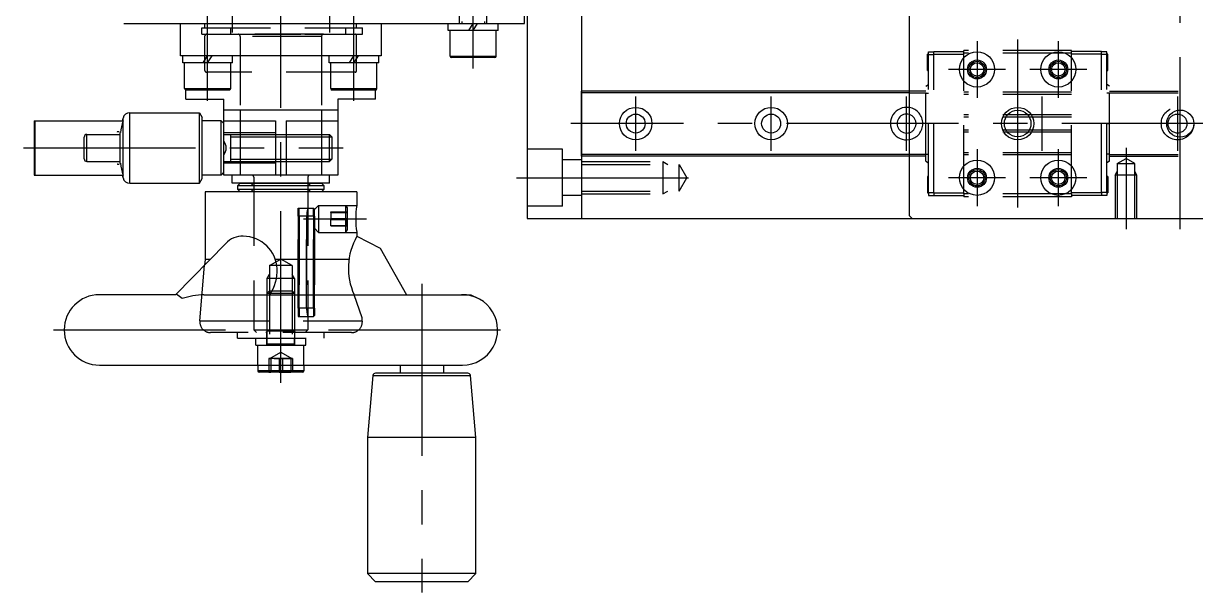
# Model space of a CAD drawing. Extents: x -106 to 482, y -54 to 311.
# Drawn here: x 156.9 to 373.2, y 89.5 to 194.6 of the extents above; entities that cross this region are included whole.
import ezdxf

# ---------------------------------------------------------------- set-up
doc = ezdxf.new("R2010")
doc.units = 0
doc.linetypes.add('CENTER', pattern=[50.8, 31.75, -6.35, 6.35, -6.35])
doc.linetypes.add('DASHED', pattern=[19.05, 12.7, -6.35])
doc.layers.get('0').update_dxf_attribs({"linetype": 'CONTINUOUS'})
doc.layers.add('CENTER', color=1, linetype='CENTER')

msp = doc.modelspace()

# ---------------------------------------------------------------- linework, layer by layer
at = {"color": 7, "linetype": 'CONTINUOUS'}
for p, q in [((249.89, 308.56), (249.89, 158.56)), ((259.89, 308.56), (259.89, 158.56)), ((320.39, 308.06), (320.39, 159.06)), ((249.39, 194.56), (249.39, 203.56)), ((175.39, 194.56), (249.39, 194.56)), ((185.89, 188.56), (185.89, 194.56)), ((222.89, 194.56), (222.89, 188.56)), ((235.29, 193.26), (235.29, 194.56)), ((244.49, 193.26), (235.29, 193.26)), ((235.64, 188.51), (235.64, 193.26)), ((239.08, 193.26), (239.89, 194.56)), ((239.89, 193.26), (240.7, 194.56)), ((244.14, 188.51), (244.14, 193.26)), ((244.49, 193.26), (244.49, 194.56)), ((222.89, 188.56), (185.89, 188.56)), ((186.29, 187.26), (186.29, 188.56)), ((190.08, 187.26), (190.89, 188.56)), ((190.89, 187.26), (191.7, 188.56)), ((195.47, 187.26), (195.47, 188.56)), ((213.29, 187.26), (213.29, 188.56)), ((217.08, 187.26), (217.89, 188.56)), ((217.89, 187.26), (218.7, 188.56)), ((222.47, 187.26), (222.47, 188.56)), ((235.64, 188.51), (239.89, 188.51)), ((239.89, 188.26), (235.89, 188.26)), ((239.89, 188.51), (244.14, 188.51)), ((243.89, 188.26), (239.89, 188.26)), ((195.47, 187.26), (186.29, 187.26)), ((186.64, 182.51), (186.64, 187.26)), ((195.14, 182.51), (195.14, 187.26)), ((222.47, 187.26), (213.29, 187.26)), ((213.64, 182.51), (213.64, 187.26)), ((222.14, 182.51), (222.14, 187.26)), ((186.64, 182.51), (195.14, 182.51)), ((194.89, 182.26), (186.89, 182.26)), ((186.89, 180.56), (186.89, 182.26)), ((213.64, 182.51), (222.14, 182.51)), ((221.89, 182.26), (213.89, 182.26)), ((221.89, 180.56), (221.89, 182.26)), ((320.39, 182.06), (259.89, 182.06)), ((259.89, 170.06), (259.89, 182.06)), ((320.39, 181.76), (259.89, 181.76)), ((186.89, 180.56), (193.89, 180.56)), ((193.89, 178.56), (193.89, 180.56)), ((221.89, 180.56), (214.89, 180.56)), ((214.89, 180.56), (214.89, 178.56)), ((176.53, 165.06), (176.53, 178.06)), ((176.53, 178.06), (189.39, 178.06)), ((189.39, 165.06), (189.39, 178.06)), ((189.39, 178.06), (189.89, 177.19)), ((214.89, 178.56), (193.89, 178.56)), ((193.89, 176.56), (193.89, 178.56)), ((196.89, 178.56), (196.89, 176.56)), ((211.89, 178.56), (211.89, 176.56)), ((214.89, 178.56), (214.89, 176.56)), ((158.89, 176.56), (158.89, 166.56)), ((158.89, 176.56), (159.01, 176.56)), ((159.01, 176.56), (175.27, 176.56)), ((159.01, 176.56), (159.01, 166.56)), ((175.27, 166.03), (175.27, 177.08)), ((189.89, 165.92), (189.89, 177.19)), ((193.39, 176.56), (189.89, 176.56)), ((193.39, 176.56), (193.89, 176.06)), ((193.39, 166.56), (193.39, 176.56)), ((193.89, 176.56), (203.39, 176.56)), ((193.89, 175.3), (193.89, 176.56)), ((193.89, 167.81), (193.89, 175.3)), ((203.39, 176.56), (203.39, 166.56)), ((205.39, 176.56), (205.39, 166.56)), ((205.39, 176.56), (214.89, 176.56)), ((214.89, 176.56), (214.89, 166.56)), ((168.09, 169.56), (168.09, 173.56)), ((168.59, 174.06), (174.77, 174.06)), ((168.59, 169.06), (168.59, 174.06)), ((174.77, 168.72), (174.77, 174.39)), ((203.39, 174.06), (205.39, 174.06)), ((168.59, 169.06), (174.77, 169.06)), ((203.39, 169.06), (205.39, 169.06)), ((320.39, 170.36), (259.89, 170.36)), ((320.39, 170.06), (259.89, 170.06)), ((193.39, 166.56), (193.89, 167.06)), ((193.89, 166.56), (193.89, 167.81)), ((158.89, 166.56), (159.01, 166.56)), ((159.01, 166.56), (175.27, 166.56)), ((176.53, 165.06), (189.39, 165.06)), ((189.39, 165.06), (189.89, 165.92)), ((193.39, 166.56), (189.89, 166.56)), ((203.39, 166.56), (193.89, 166.56)), ((195.39, 165.06), (195.39, 166.56)), ((213.39, 165.06), (195.39, 165.06)), ((196.39, 164.56), (196.89, 165.06)), ((212.39, 164.56), (196.39, 164.56)), ((196.39, 164.56), (196.39, 163.96)), ((196.89, 165.06), (211.89, 165.06)), ((205.39, 166.56), (203.39, 166.56)), ((214.89, 166.56), (205.39, 166.56)), ((212.39, 164.56), (211.89, 165.06)), ((212.39, 163.96), (212.39, 164.56)), ((213.39, 165.06), (213.39, 166.56)), ((190.41, 163.46), (190.41, 150.96)), ((218.41, 163.46), (190.41, 163.46)), ((196.39, 163.96), (212.39, 163.96)), ((196.39, 163.96), (196.89, 163.46)), ((211.89, 163.46), (196.93, 163.46)), ((209.94, 163.46), (198.84, 163.46)), ((212.39, 163.96), (211.89, 163.46)), ((218.41, 163.46), (218.41, 160.94)), ((249.89, 158.56), (479.89, 158.56)), ((320.39, 159.06), (320.89, 158.56)), ((218.41, 155.98), (218.41, 155.25)), ((194.26, 153.93), (184.94, 144.46)), ((218.41, 155.25), (222.74, 153.04)), ((222.74, 153.04), (227.58, 144.46)), ((190.41, 150.96), (190.32, 149.92)), ((191.34, 150.96), (190.41, 150.96)), ((216.97, 150.96), (203.41, 150.96)), ((184.94, 144.46), (170.91, 144.46)), ((190.2, 144.46), (239.48, 144.46)), ((239.48, 144.46), (240.88, 143.74)), ((170.91, 131.46), (237.91, 131.46)), ((200.16, 131.46), (200.16, 130.41)), ((200.16, 130.41), (208.66, 130.41)), ((208.41, 130.16), (200.41, 130.16)), ((208.66, 131.46), (208.66, 130.41)), ((238.93, 129.96), (221.85, 129.96)), ((226.39, 131.46), (226.39, 129.98)), ((234.39, 131.43), (234.39, 129.96)), ((221.39, 129.54), (220.39, 118.12)), ((239.39, 129.5), (221.38, 129.5)), ((240.39, 118.12), (239.39, 129.54)), ((220.39, 118.12), (220.39, 92.96)), ((240.39, 118.12), (220.39, 118.12)), ((240.39, 92.96), (240.39, 118.12)), ((240.39, 92.96), (220.39, 92.96)), ((220.39, 92.96), (221.89, 91.46)), ((238.89, 91.46), (221.89, 91.46)), ((238.89, 91.46), (240.39, 92.96))]:
    msp.add_line(p, q, dxfattribs=at)
at = {"color": 3, "linetype": 'DASHED'}
for p, q in [((237.82, 213.96), (237.82, 194.56)), ((241.96, 213.96), (241.96, 194.56)), ((237.39, 194.56), (237.39, 211.56)), ((242.39, 194.56), (242.39, 211.56)), ((195.39, 205.56), (195.39, 192.56)), ((213.39, 205.56), (213.39, 192.56)), ((189.8, 192.56), (189.8, 193.76)), ((189.8, 193.76), (219.44, 193.76)), ((189.8, 192.56), (219.44, 192.56)), ((190.39, 193.76), (190.39, 194.56)), ((195.19, 192.56), (195.19, 193.76)), ((195.39, 192.56), (213.34, 192.56)), ((212.29, 192.56), (196.54, 192.56)), ((216.4, 192.56), (216.4, 193.76)), ((218.39, 193.76), (218.39, 194.56)), ((219.44, 192.56), (219.44, 193.76)), ((190.39, 185.86), (190.39, 192.26)), ((196.89, 192.16), (196.89, 178.56)), ((211.89, 192.16), (196.93, 192.16)), ((211.89, 192.16), (211.89, 178.56)), ((218.39, 185.86), (218.39, 192.26)), ((323.74, 185.86), (323.74, 188.86)), ((323.94, 188.86), (323.74, 188.86)), ((323.94, 188.81), (323.94, 189.31)), ((323.94, 189.31), (324.94, 189.31)), ((323.94, 163.31), (323.94, 188.81)), ((323.94, 188.81), (324.94, 188.81)), ((324.94, 189.36), (330.44, 189.36)), ((324.94, 188.86), (324.94, 189.36)), ((324.94, 163.26), (324.94, 188.86)), ((324.94, 188.86), (330.44, 188.86)), ((350.34, 189.56), (330.44, 189.56)), ((330.44, 189.06), (330.44, 189.56)), ((350.34, 189.06), (330.44, 189.06)), ((330.44, 163.06), (330.44, 189.06)), ((350.34, 189.06), (350.34, 189.56)), ((355.84, 189.36), (350.34, 189.36)), ((350.34, 163.06), (350.34, 189.06)), ((355.84, 188.86), (350.34, 188.86)), ((355.84, 188.86), (355.84, 189.36)), ((356.84, 189.31), (355.84, 189.31)), ((355.84, 163.26), (355.84, 188.86)), ((356.84, 188.81), (355.84, 188.81)), ((356.84, 188.81), (356.84, 189.31)), ((357.04, 188.86), (356.84, 188.86)), ((356.84, 163.31), (356.84, 188.81)), ((357.04, 185.86), (357.04, 188.86)), ((218.09, 185.56), (190.69, 185.56)), ((323.74, 185.86), (323.94, 185.86)), ((356.84, 185.86), (357.04, 185.86)), ((323.44, 182.06), (320.39, 182.06)), ((320.39, 181.76), (323.44, 181.76)), ((323.44, 182.99), (323.94, 183.29)), ((323.44, 169.13), (323.44, 182.99)), ((350.34, 181.86), (330.44, 181.86)), ((357.34, 182.99), (356.84, 183.29)), ((357.34, 169.13), (357.34, 182.99)), ((357.34, 182.06), (383.44, 182.06)), ((357.34, 181.76), (383.44, 181.76)), ((323.44, 181.69), (323.94, 181.69)), ((350.34, 181.46), (330.44, 181.46)), ((357.34, 181.69), (356.84, 181.69)), ((350.34, 177.66), (330.44, 177.66)), ((196.89, 176.56), (196.89, 166.56)), ((211.89, 176.56), (211.89, 166.56)), ((323.94, 176.06), (323.44, 176.06)), ((350.34, 177.26), (330.44, 177.26)), ((356.84, 176.06), (357.34, 176.06)), ((203.39, 174.36), (193.89, 174.36)), ((193.89, 174.06), (203.39, 174.06)), ((195.09, 174.06), (195.09, 169.06)), ((195.09, 173.62), (203.39, 173.62)), ((205.39, 174.06), (213.39, 174.06)), ((205.39, 173.62), (213.82, 173.62)), ((213.39, 169.06), (213.39, 174.06)), ((213.39, 174.06), (213.89, 173.56)), ((213.89, 169.56), (213.89, 173.56)), ((350.34, 174.86), (330.44, 174.86)), ((350.34, 174.46), (330.44, 174.46)), ((256.39, 171.31), (249.89, 171.31)), ((256.39, 160.81), (256.39, 171.31)), ((193.89, 169.06), (203.39, 169.06)), ((203.39, 168.76), (193.89, 168.76)), ((195.09, 169.49), (203.39, 169.49)), ((205.39, 169.49), (213.82, 169.49)), ((205.39, 169.06), (213.39, 169.06)), ((213.39, 169.06), (213.89, 169.56)), ((259.89, 169.36), (256.39, 169.36)), ((259.89, 169.06), (274.89, 169.06)), ((274.89, 169.06), (274.89, 163.06)), ((274.89, 169.06), (275.83, 168.51)), ((323.44, 170.36), (320.39, 170.36)), ((323.44, 170.06), (320.39, 170.06)), ((323.44, 170.43), (323.94, 170.43)), ((323.44, 169.13), (323.94, 168.83)), ((350.34, 170.66), (330.44, 170.66)), ((350.34, 170.26), (330.44, 170.26)), ((357.34, 170.43), (356.84, 170.43)), ((357.34, 169.13), (356.84, 168.83)), ((357.34, 170.36), (383.44, 170.36)), ((357.34, 170.06), (383.44, 170.06)), ((358.77, 168.66), (360.39, 169.59)), ((362.01, 168.66), (360.39, 169.59)), ((259.89, 168.51), (277.89, 168.51)), ((277.89, 168.51), (279.31, 166.06)), ((277.89, 163.6), (277.89, 168.51)), ((358.39, 166.56), (358.77, 167.21)), ((358.77, 168.66), (358.77, 158.56)), ((358.77, 168.66), (362.01, 168.66)), ((362.01, 158.56), (362.01, 168.66)), ((362.39, 166.56), (362.01, 167.21)), ((198.84, 165.06), (199.34, 164.56)), ((199.39, 166.16), (199.39, 137.96)), ((209.39, 166.16), (209.39, 137.96)), ((209.94, 165.06), (209.44, 164.56)), ((277.89, 163.6), (279.31, 166.06)), ((323.94, 166.26), (323.74, 166.26)), ((323.74, 166.26), (323.74, 163.26)), ((357.04, 166.26), (356.84, 166.26)), ((357.04, 166.26), (357.04, 163.26)), ((358.39, 166.56), (358.39, 158.56)), ((362.39, 166.56), (358.39, 166.56)), ((362.39, 158.56), (362.39, 166.56)), ((198.84, 163.46), (199.34, 163.96)), ((209.94, 163.46), (209.44, 163.96)), ((259.89, 162.76), (256.39, 162.76)), ((259.89, 163.6), (277.89, 163.6)), ((259.89, 163.06), (274.89, 163.06)), ((274.89, 163.06), (275.83, 163.6)), ((323.74, 163.26), (323.94, 163.26)), ((323.94, 163.31), (323.94, 162.81)), ((323.94, 163.31), (324.94, 163.31)), ((323.94, 162.81), (324.94, 162.81)), ((324.94, 163.26), (330.44, 163.26)), ((324.94, 163.26), (324.94, 162.76)), ((324.94, 162.76), (330.44, 162.76)), ((350.34, 163.06), (330.44, 163.06)), ((330.44, 163.06), (330.44, 162.56)), ((350.34, 162.56), (330.44, 162.56)), ((355.84, 163.26), (350.34, 163.26)), ((350.34, 163.06), (350.34, 162.56)), ((355.84, 162.76), (350.34, 162.76)), ((356.84, 163.31), (355.84, 163.31)), ((355.84, 163.26), (355.84, 162.76)), ((356.84, 162.81), (355.84, 162.81)), ((356.84, 163.31), (356.84, 162.81)), ((356.84, 163.26), (357.04, 163.26)), ((207.59, 160.46), (210.43, 160.46)), ((207.59, 160.3), (207.75, 160.46)), ((207.59, 158.96), (207.59, 160.46)), ((207.59, 158.96), (207.59, 160.3)), ((207.75, 158.96), (207.75, 160.46)), ((210.43, 160.46), (210.59, 160.3)), ((210.43, 158.96), (210.43, 160.46)), ((210.59, 160.18), (211.36, 160.96)), ((210.59, 158.96), (210.59, 160.3)), ((211.36, 160.96), (211.36, 155.96)), ((211.36, 160.96), (218.41, 160.96)), ((216.35, 160.96), (216.35, 155.96)), ((216.35, 160.96), (216.61, 160.51)), ((216.61, 160.51), (216.61, 156.4)), ((256.39, 160.81), (249.89, 160.81)), ((207.59, 141.96), (207.59, 158.96)), ((207.59, 158.96), (207.59, 141.96)), ((207.59, 158.96), (207.59, 141.96)), ((207.59, 141.96), (207.59, 158.96)), ((209.16, 158.96), (207.59, 158.96)), ((209.16, 158.96), (207.59, 158.96)), ((207.59, 158.96), (207.75, 158.96)), ((207.59, 158.96), (207.75, 158.96)), ((207.75, 141.96), (207.75, 158.96)), ((207.75, 158.96), (207.75, 141.96)), ((210.43, 158.96), (207.75, 158.96)), ((210.43, 158.96), (207.75, 158.96)), ((209.16, 141.96), (209.16, 158.96)), ((209.16, 158.96), (209.16, 141.96)), ((210.43, 158.96), (210.43, 141.96)), ((210.43, 141.96), (210.43, 158.96)), ((210.43, 158.96), (210.59, 158.96)), ((210.43, 158.96), (210.59, 158.96)), ((210.59, 141.96), (210.59, 158.96)), ((210.59, 158.96), (210.59, 141.96)), ((213.61, 159.75), (213.61, 158.54)), ((213.61, 159.75), (216.61, 159.75)), ((213.61, 159.66), (213.61, 159.75)), ((213.61, 159.66), (213.61, 158.37)), ((213.61, 159.66), (216.61, 159.66)), ((213.61, 158.54), (216.61, 158.54)), ((213.61, 157.25), (213.61, 158.54)), ((213.61, 158.37), (216.61, 158.37)), ((213.61, 157.17), (213.61, 158.37)), ((216.61, 159.75), (216.61, 158.54)), ((216.61, 159.66), (216.61, 159.75)), ((216.61, 159.66), (216.61, 158.37)), ((216.61, 157.25), (216.61, 158.54)), ((216.61, 157.17), (216.61, 158.37)), ((210.59, 156.73), (211.36, 155.96)), ((211.36, 155.96), (218.41, 155.96)), ((213.61, 157.25), (216.61, 157.25)), ((213.61, 157.17), (213.61, 157.25)), ((213.61, 157.17), (216.61, 157.17)), ((216.35, 155.96), (216.61, 156.4)), ((216.61, 157.17), (216.61, 157.25)), ((189.45, 139.63), (190.32, 149.92)), ((202.32, 149.86), (204.39, 151.05)), ((202.32, 149.86), (202.32, 135.16)), ((206.46, 149.86), (202.32, 149.86)), ((206.46, 149.86), (204.39, 151.05)), ((206.46, 149.86), (206.46, 135.16)), ((201.89, 147.46), (202.32, 148.21)), ((201.89, 135.36), (201.89, 147.46)), ((206.89, 147.46), (201.89, 147.46)), ((206.89, 147.46), (206.46, 148.21)), ((206.89, 147.46), (206.89, 135.36)), ((202.32, 145.16), (201.89, 144.72)), ((202.32, 145.16), (206.46, 145.16)), ((206.89, 144.72), (206.46, 145.16)), ((201.89, 144.72), (206.89, 144.72)), ((219.39, 140.16), (217.9, 144.46)), ((207.59, 141.96), (207.59, 140.46)), ((207.59, 141.96), (207.59, 140.62)), ((209.16, 141.96), (207.59, 141.96)), ((209.16, 141.96), (207.59, 141.96)), ((207.75, 141.96), (207.59, 141.96)), ((207.75, 141.96), (207.59, 141.96)), ((207.75, 141.96), (207.75, 140.46)), ((210.43, 141.96), (207.75, 141.96)), ((210.43, 141.96), (207.75, 141.96)), ((210.43, 141.96), (210.43, 140.46)), ((210.59, 141.96), (210.43, 141.96)), ((210.59, 141.96), (210.43, 141.96)), ((210.59, 141.96), (210.59, 140.62)), ((189.45, 139.63), (219.43, 139.63)), ((207.59, 140.62), (207.75, 140.46)), ((207.59, 140.46), (210.43, 140.46)), ((210.43, 140.46), (210.59, 140.62)), ((219.43, 139.63), (219.39, 140.16)), ((217.44, 137.46), (191.44, 137.46)), ((196.39, 136.46), (196.39, 137.46)), ((196.39, 136.46), (212.39, 136.46)), ((199.39, 137.96), (209.39, 137.96)), ((199.39, 137.96), (199.89, 137.46)), ((199.79, 135.16), (199.79, 136.46)), ((201.64, 137.46), (201.89, 137.71)), ((201.79, 136.46), (201.79, 137.46)), ((201.84, 135.16), (201.84, 136.46)), ((206.89, 137.71), (201.89, 137.71)), ((206.89, 137.71), (207.14, 137.46)), ((206.94, 135.16), (206.94, 136.46)), ((206.99, 136.46), (206.99, 137.46)), ((209.39, 137.96), (208.89, 137.46)), ((208.99, 135.16), (208.99, 136.46)), ((212.39, 136.46), (212.39, 137.46)), ((199.79, 135.16), (208.99, 135.16)), ((200.16, 131.46), (200.16, 135.16)), ((201.89, 135.36), (206.89, 135.36)), ((208.66, 131.46), (208.66, 135.16)), ((203.14, 132.66), (202.21, 132.66)), ((202.21, 132.66), (202.36, 132.66)), ((202.21, 132.66), (202.21, 130.16)), ((202.35, 132.66), (204.39, 133.84)), ((203.14, 132.66), (202.35, 132.66)), ((203.61, 132.66), (202.36, 132.66)), ((202.36, 132.66), (202.52, 132.66)), ((203.61, 132.66), (202.52, 132.66)), ((202.52, 132.66), (202.52, 130.16)), ((204.08, 132.66), (203.14, 132.66)), ((203.14, 132.66), (205.17, 132.66)), ((205.63, 132.66), (203.61, 132.66)), ((204.7, 132.66), (203.61, 132.66)), ((204.08, 132.66), (205.17, 132.66)), ((204.08, 132.66), (204.08, 130.16)), ((204.39, 133.84), (206.43, 132.66)), ((205.63, 132.66), (204.7, 132.66)), ((204.7, 132.66), (204.7, 130.16)), ((205.17, 132.66), (206.26, 132.66)), ((205.17, 132.66), (206.41, 132.66)), ((206.57, 132.66), (205.63, 132.66)), ((205.63, 132.66), (206.43, 132.66)), ((206.41, 132.66), (206.26, 132.66)), ((206.26, 132.66), (206.26, 130.16)), ((206.57, 132.66), (206.41, 132.66)), ((206.57, 132.66), (206.57, 130.16)), ((208.64, 130.41), (200.18, 130.41)), ((204.08, 130.16), (202.21, 130.16)), ((202.21, 130.16), (202.52, 130.16)), ((204.7, 130.16), (202.52, 130.16)), ((204.08, 130.16), (206.26, 130.16)), ((206.57, 130.16), (204.7, 130.16)), ((206.57, 130.16), (206.26, 130.16))]:
    msp.add_line(p, q, dxfattribs=at)
at = {"color": 3, "linetype": 'CONTINUOUS'}
for p, q in [((203.39, 173.62), (205.39, 173.62)), ((203.39, 169.49), (205.39, 169.49))]:
    msp.add_line(p, q, dxfattribs=at)
at = {"color": 7, "linetype": 'CONTINUOUS'}
for points in [[(174.55, 174.53, 0), (174.54, 174.54, 0), (174.54, 174.54, 0), (174.54, 174.54, 0), (174.54, 174.54, 0), (174.53, 174.54, 0), (174.53, 174.54, 0), (174.53, 174.54, 0), (174.52, 174.54, 0), (174.52, 174.54, 0), (174.52, 174.54, 0), (174.51, 174.54, 0), (174.51, 174.55, 0), (174.51, 174.55, 0), (174.5, 174.55, 0), (174.5, 174.55, 0), (174.5, 174.55, 0), (174.5, 174.55, 0), (174.49, 174.55, 0), (174.49, 174.55, 0), (174.49, 174.55, 0), (174.48, 174.55, 0), (174.48, 174.55, 0), (174.48, 174.55, 0), (174.47, 174.55, 0), (174.47, 174.55, 0), (174.47, 174.56, 0), (174.47, 174.56, 0), (174.46, 174.56, 0), (174.46, 174.56, 0), (174.46, 174.56, 0), (174.45, 174.56, 0), (174.45, 174.56, 0), (174.45, 174.56, 0), (174.44, 174.56, 0), (174.44, 174.56, 0), (174.44, 174.56, 0), (174.44, 174.56, 0), (174.43, 174.56, 0), (174.43, 174.56, 0), (174.43, 174.56, 0), (174.42, 174.56, 0), (174.42, 174.56, 0), (174.42, 174.56, 0), (174.41, 174.56, 0), (174.41, 174.56, 0), (174.41, 174.56, 0), (174.4, 174.56, 0), (174.4, 174.56, 0), (174.4, 174.56, 0), (174.4, 174.56, 0), (174.39, 174.56, 0), (174.39, 174.56, 0), (174.39, 174.56, 0), (174.38, 174.56, 0), (174.38, 174.56, 0), (174.38, 174.56, 0), (174.37, 174.56, 0), (174.37, 174.56, 0), (174.37, 174.56, 0), (174.36, 174.56, 0), (174.36, 174.56, 0), (174.36, 174.56, 0), (174.35, 174.56, 0), (174.35, 174.56, 0), (174.35, 174.55, 0), (174.35, 174.55, 0), (174.34, 174.55, 0), (174.34, 174.55, 0), (174.34, 174.55, 0), (174.33, 174.55, 0), (174.33, 174.55, 0), (174.33, 174.55, 0), (174.32, 174.55, 0), (174.32, 174.55, 0), (174.32, 174.55, 0), (174.31, 174.55, 0), (174.31, 174.55, 0), (174.31, 174.55, 0), (174.31, 174.54, 0), (174.3, 174.54, 0), (174.3, 174.54, 0), (174.3, 174.54, 0), (174.29, 174.54, 0), (174.29, 174.54, 0), (174.29, 174.54, 0), (174.28, 174.54, 0), (174.28, 174.54, 0), (174.28, 174.54, 0), (174.28, 174.54, 0), (174.27, 174.53, 0), (174.27, 174.53, 0), (174.27, 174.53, 0), (174.26, 174.53, 0), (174.26, 174.53, 0), (174.26, 174.53, 0), (174.25, 174.53, 0), (174.25, 174.53, 0), (174.25, 174.53, 0), (174.25, 174.52, 0), (174.24, 174.52, 0), (174.24, 174.52, 0), (174.24, 174.52, 0), (174.23, 174.52, 0), (174.23, 174.52, 0), (174.23, 174.52, 0), (174.22, 174.51, 0), (174.22, 174.51, 0), (174.22, 174.51, 0), (174.22, 174.51, 0), (174.21, 174.51, 0), (174.21, 174.51, 0), (174.21, 174.5, 0), (174.2, 174.5, 0), (174.2, 174.5, 0), (174.2, 174.5, 0), (174.19, 174.5, 0), (174.19, 174.5, 0), (174.19, 174.5, 0), (174.19, 174.49, 0), (174.18, 174.49, 0), (174.18, 174.49, 0), (174.18, 174.49, 0), (174.17, 174.49, 0), (174.17, 174.48, 0), (174.17, 174.48, 0), (174.16, 174.48, 0), (174.16, 174.48, 0), (174.16, 174.48, 0)], [(174.16, 168.63, 0), (174.16, 168.63, 0), (174.16, 168.63, 0), (174.17, 168.63, 0), (174.17, 168.63, 0), (174.17, 168.62, 0), (174.18, 168.62, 0), (174.18, 168.62, 0), (174.18, 168.62, 0), (174.18, 168.62, 0), (174.19, 168.62, 0), (174.19, 168.61, 0), (174.19, 168.61, 0), (174.2, 168.61, 0), (174.2, 168.61, 0), (174.2, 168.61, 0), (174.21, 168.6, 0), (174.21, 168.6, 0), (174.21, 168.6, 0), (174.22, 168.6, 0), (174.22, 168.6, 0), (174.22, 168.6, 0), (174.22, 168.6, 0), (174.23, 168.59, 0), (174.23, 168.59, 0), (174.23, 168.59, 0), (174.24, 168.59, 0), (174.24, 168.59, 0), (174.24, 168.59, 0), (174.25, 168.59, 0), (174.25, 168.59, 0), (174.25, 168.58, 0), (174.25, 168.58, 0), (174.26, 168.58, 0), (174.26, 168.58, 0), (174.26, 168.58, 0), (174.27, 168.58, 0), (174.27, 168.58, 0), (174.27, 168.57, 0), (174.28, 168.57, 0), (174.28, 168.57, 0), (174.28, 168.57, 0), (174.28, 168.57, 0), (174.29, 168.57, 0), (174.29, 168.57, 0), (174.29, 168.57, 0), (174.3, 168.57, 0), (174.3, 168.57, 0), (174.3, 168.57, 0), (174.31, 168.56, 0), (174.31, 168.56, 0), (174.31, 168.56, 0), (174.31, 168.56, 0), (174.32, 168.56, 0), (174.32, 168.56, 0), (174.32, 168.56, 0), (174.33, 168.56, 0), (174.33, 168.56, 0), (174.33, 168.56, 0), (174.34, 168.56, 0), (174.34, 168.56, 0), (174.34, 168.56, 0), (174.34, 168.56, 0), (174.35, 168.56, 0), (174.35, 168.56, 0), (174.35, 168.56, 0), (174.36, 168.55, 0), (174.36, 168.55, 0), (174.36, 168.55, 0), (174.37, 168.55, 0), (174.37, 168.55, 0), (174.37, 168.55, 0), (174.38, 168.55, 0), (174.38, 168.55, 0), (174.38, 168.55, 0), (174.38, 168.55, 0), (174.39, 168.55, 0), (174.39, 168.55, 0), (174.39, 168.55, 0), (174.4, 168.55, 0), (174.4, 168.55, 0), (174.4, 168.55, 0), (174.41, 168.55, 0), (174.41, 168.55, 0), (174.41, 168.55, 0), (174.41, 168.55, 0), (174.42, 168.55, 0), (174.42, 168.55, 0), (174.43, 168.55, 0), (174.43, 168.55, 0), (174.43, 168.55, 0), (174.43, 168.55, 0), (174.44, 168.55, 0), (174.44, 168.55, 0), (174.44, 168.55, 0), (174.45, 168.55, 0), (174.45, 168.55, 0), (174.45, 168.55, 0), (174.46, 168.55, 0), (174.46, 168.55, 0), (174.46, 168.55, 0), (174.46, 168.56, 0), (174.47, 168.56, 0), (174.47, 168.56, 0), (174.47, 168.56, 0), (174.48, 168.56, 0), (174.48, 168.56, 0), (174.48, 168.56, 0), (174.49, 168.56, 0), (174.49, 168.56, 0), (174.49, 168.56, 0), (174.5, 168.56, 0), (174.5, 168.56, 0), (174.5, 168.56, 0), (174.5, 168.56, 0), (174.51, 168.56, 0), (174.51, 168.56, 0), (174.51, 168.56, 0), (174.52, 168.56, 0), (174.52, 168.57, 0), (174.52, 168.57, 0), (174.53, 168.57, 0), (174.53, 168.57, 0), (174.53, 168.57, 0), (174.53, 168.57, 0), (174.54, 168.57, 0), (174.54, 168.57, 0), (174.54, 168.57, 0), (174.55, 168.57, 0)]]:
    msp.add_polyline3d(points, dxfattribs=at)
for centre, radius in [((332.89, 186.06), 3.25), ((347.89, 186.06), 3.25), ((332.89, 186.06), 1.75), ((332.89, 186.06), 1.23), ((347.89, 186.06), 1.75), ((347.89, 186.06), 1.23), ((269.89, 176.06), 3), ((269.89, 176.06), 1.75), ((294.89, 176.06), 3), ((294.89, 176.06), 1.75), ((340.39, 176.06), 2.46), ((370.39, 176.06), 2.5), ((332.89, 166.06), 3.25), ((347.89, 166.06), 3.25), ((332.89, 166.06), 1.75), ((332.89, 166.06), 1.23), ((347.89, 166.06), 1.75), ((347.89, 166.06), 1.23)]:
    msp.add_circle(centre, radius, dxfattribs=at)
at = {"color": 3, "linetype": 'CONTINUOUS'}
for centre, radius in [((332.89, 186.06), 1.5), ((347.89, 186.06), 1.5), ((340.39, 176.06), 3), ((332.89, 166.06), 1.5), ((347.89, 166.06), 1.5)]:
    msp.add_circle(centre, radius, dxfattribs=at)
at = {"color": 3, "linetype": 'DASHED'}
for radius in [3, 1.75]:
    msp.add_circle((369.89, 176.06), radius, dxfattribs=at)
for centre, radius, start, end in [((190.69, 192.26), 0.3, 90, 180), ((196.49, 192.16), 0.4, 0, 90), ((212.29, 192.16), 0.4, 90, 180), ((218.09, 192.26), 0.3, 0, 90), ((190.69, 185.86), 0.3, 180, 270), ((218.09, 185.86), 0.3, 270, 0), ((319.89, 176.06), 3, 279.5941, 80.4059), ((319.89, 176.06), 1.75, 286.6015, 73.3985), ((198.99, 166.16), 0.4, 0, 90), ((209.79, 166.16), 0.4, 90, 180), ((214.36, 158.93), 5.2, 162.8763, 179.6664), ((214.32, 141.98), 5.17, 180.2811, 197.1761), ((191.44, 139.46), 2, 174.9998, 270.0004), ((217.44, 139.46), 2, 269.9996, 5.0002), ((201.69, 135.36), 0.2, 270, 0), ((207.09, 135.36), 0.2, 180, 270)]:
    msp.add_arc(centre, radius, start, end, dxfattribs=at)
at = {"color": 7, "linetype": 'CONTINUOUS'}
for centre, radius, start, end in [((235.89, 188.51), 0.25, 180, 270), ((243.89, 188.51), 0.25, 270, 0), ((186.89, 182.51), 0.25, 180, 270), ((194.89, 182.51), 0.25, 270, 0), ((213.89, 182.51), 0.25, 180, 270), ((221.89, 182.51), 0.25, 270, 0), ((176.53, 176.76), 1.3, 90, 165.4299), ((319.89, 176.06), 3, 80.4059, 279.5941), ((319.89, 176.06), 1.75, 73.3985, 286.6015), ((187.3, 172.63), 12.65, 161.9369, 172.0095), ((196.53, 171.56), 21.97, 165.4299, 166.8456), ((168.59, 173.56), 0.5, 90, 180), ((192.17, 171.56), 2.13, 323.7694, 36.2306), ((168.59, 169.56), 0.5, 180, 270), ((187.3, 170.48), 12.65, 187.9905, 198.0631), ((196.53, 171.56), 21.97, 193.1544, 194.5701), ((176.53, 166.36), 1.3, 194.5701, 270), ((234.63, 158.46), 16.41, 171.2827, 188.6804), ((197.21, 151.33), 3.93, 86.3984, 138.6145), ((197.41, 148.91), 6.34, 3.1516, 89.622), ((228.92, 149.35), 12.05, 150.6743, 203.9598), ((195.4, 149.04), 8.34, 326.6671, 1.4993), ((170.91, 137.96), 6.5, 90, 270), ((185.07, 144.27), 0.227, 66.4327, 124.9418), ((183.64, 141.31), 3.51, 43.7394, 64.3285), ((190.56, 130.79), 13.67, 91.5062, 108.6766), ((237.91, 137.96), 6.5, 270.0077, 91.2492), ((200.41, 130.41), 0.25, 180, 270), ((208.41, 130.41), 0.25, 270, 359.9992), ((221.85, 129.5), 0.46, 90, 175.0006), ((238.93, 129.5), 0.46, 5.0056, 90)]:
    msp.add_arc(centre, radius, start, end, dxfattribs=at)
at = {"layer": 'CENTER', "color": 1, "linetype": 'CENTER'}
for p, q in [((370.39, 156.56), (370.39, 310.56)), ((204.39, 128.16), (204.39, 229.86)), ((239.89, 186.26), (239.89, 219.56)), ((190.89, 180.26), (190.89, 211.56)), ((217.89, 180.26), (217.89, 211.56)), ((332.89, 191.31), (332.89, 180.81)), ((340.39, 160.56), (340.39, 191.56)), ((347.89, 191.31), (347.89, 180.81)), ((338.14, 186.06), (327.64, 186.06)), ((353.14, 186.06), (342.64, 186.06)), ((269.89, 171.06), (269.89, 181.06)), ((294.89, 171.06), (294.89, 181.06)), ((319.89, 171.06), (319.89, 181.06)), ((344.89, 171.06), (344.89, 181.06)), ((369.89, 181.06), (369.89, 171.06)), ((481.89, 176.06), (257.89, 176.06)), ((156.89, 171.56), (215.89, 171.56)), ((332.89, 171.31), (332.89, 160.81)), ((347.89, 171.31), (347.89, 160.81)), ((360.39, 171.59), (360.39, 156.56)), ((247.89, 166.06), (281.31, 166.06)), ((338.14, 166.06), (327.64, 166.06)), ((353.14, 166.06), (342.64, 166.06)), ((208.59, 158.46), (220.22, 158.46)), ((230.39, 146.46), (230.39, 89.46)), ((162.41, 137.96), (246.41, 137.96))]:
    msp.add_line(p, q, dxfattribs=at)

doc.saveas('drawing.dxf')
